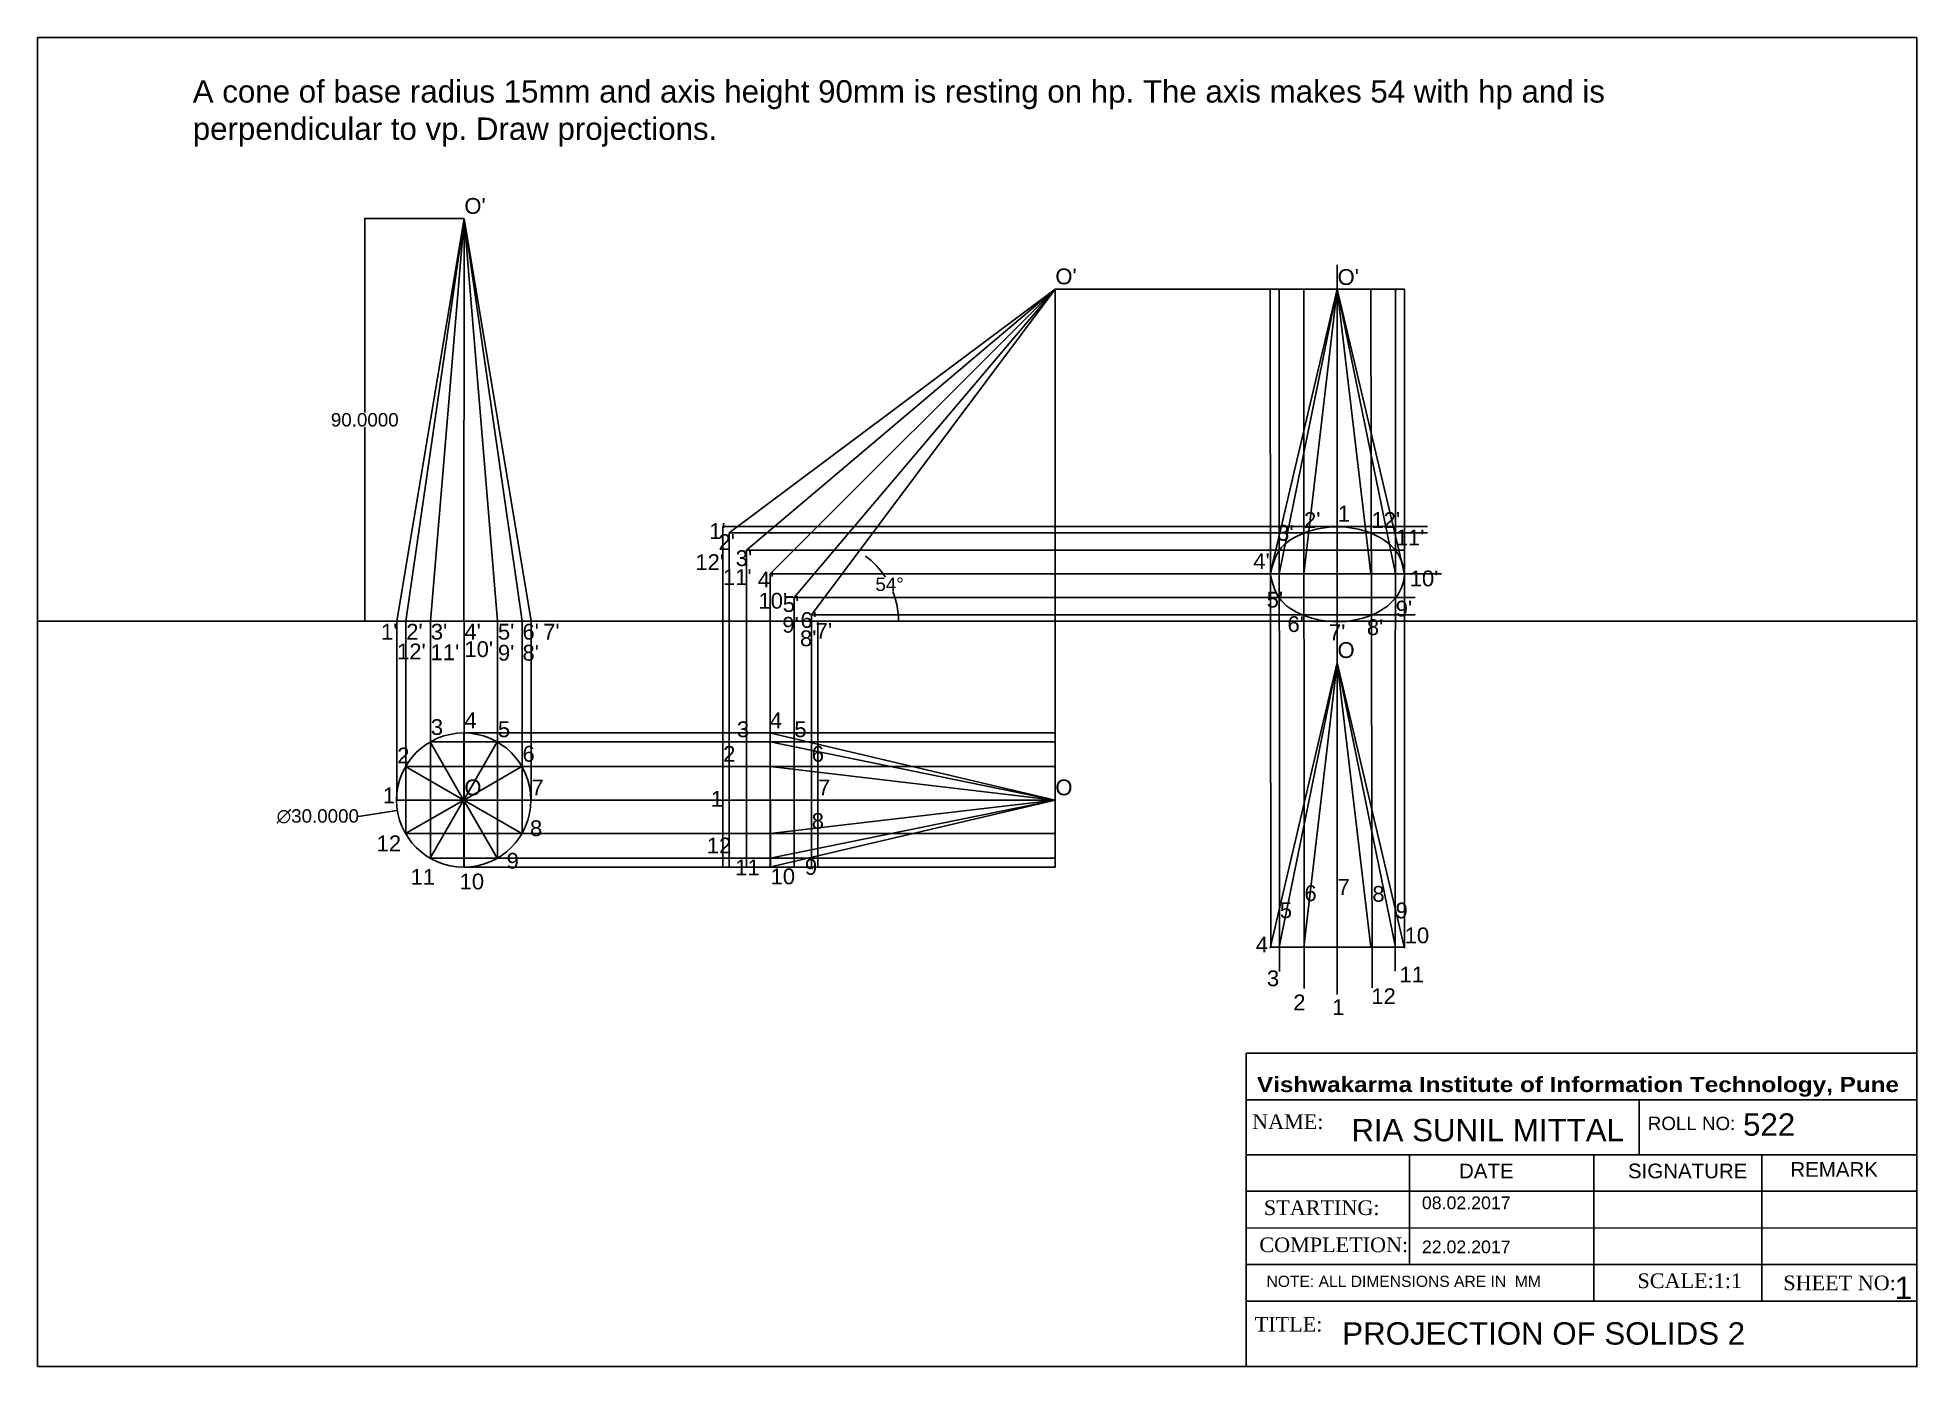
# Model space of a CAD drawing. Header units: inches. Extents: x 0 to 420, y 0 to 297.
import ezdxf

# ---------------------------------------------------------------- set-up
doc = ezdxf.new("R2010")
doc.units = ezdxf.units.IN
doc.header["$MEASUREMENT"] = 0
doc.styles.get("Standard").update_dxf_attribs({"font": 'arial.ttf'})
doc.dimstyles.get("Standard").update_dxf_attribs({"dimtxt": 3, "dimasz": 0.18, "dimexe": 0.18, "dimexo": 0.0625, "dimgap": 0.09, "dimtad": 0, "dimtih": 1, "dimtoh": 1, "dimdec": 4, "dimzin": 0, "dimdsep": 46, "dimtxsty": 'Standard', "dimcen": 0.09, "dimclrt": 256, "dimadec": 0, "dimazin": 0, "dimtfac": 1, "dimtdec": 4, "dimtofl": 0, "dimtmove": 0, "dimatfit": 3, "dimfxl": 1, "dimtfillclr": 5, "dimtolj": 1, "dimtzin": 0, "dimarcsym": 0})

# ---------------------------------------------------------------- blocks, each defined once
blk = doc.blocks.new('*D3')
at = {"color": 0, "lineweight": -2, "transparency": 16777216}
for start, end in [(33.1715, 53.8906), (0.5718, 21.5933)]:
    blk.add_arc((174.38, 166.63), 18.04, start, end, dxfattribs=at)
at = {"color": 0, "transparency": 16777216}
for points in [[(184.99, 181.18), (185.03, 181.23), (184.86, 181.31)], [(192.45, 166.81), (192.39, 166.81), (192.42, 166.63)]]:
    blk.add_solid(points, dxfattribs=at)
at = {"layer": 'Defpoints', "color": 0, "transparency": 16777216}
for p in [(227.41, 240.88), (191.52, 172.25), (174.38, 166.63), (174.38, 166.63), (305.51, 166.63)]:
    blk.add_point(p, dxfattribs=at)
at = {"transparency": 16777216, "insert": (190.42, 174.88), "char_height": 3, "attachment_point": 5}
blk.add_mtext('\\A1;54°', dxfattribs=at)
blk = doc.blocks.new('*D4')
at = {"color": 0, "lineweight": -2, "transparency": 16777216}
for p, q in [((95.23, 126.66), (95.41, 126.66)), ((95.32, 126.57), (95.32, 126.75)), ((71.73, 123.02), (80.32, 124.34))]:
    blk.add_line(p, q, dxfattribs=at)
at = {"color": 0, "transparency": 16777216}
blk.add_solid([(80.32, 124.37), (80.33, 124.31), (80.5, 124.37)], dxfattribs=at)
at = {"layer": 'Defpoints', "color": 0, "transparency": 16777216}
for p in [(110.15, 128.95), (80.5, 124.37)]:
    blk.add_point(p, dxfattribs=at)
at = {"transparency": 16777216, "insert": (62.62, 123.02), "char_height": 3, "attachment_point": 5}
blk.add_mtext('\\A1;∅30.0000', dxfattribs=at)
blk = doc.blocks.new('*D5')
at = {"color": 0, "lineweight": -2, "transparency": 16777216}
for p, q in [((95.26, 256.63), (72.96, 256.64)), ((73.14, 256.46), (73.12, 213.26)), ((73.11, 166.82), (73.12, 210.01)), ((95.23, 166.63), (72.93, 166.64))]:
    blk.add_line(p, q, dxfattribs=at)
at = {"color": 0, "transparency": 16777216}
for points in [[(73.11, 256.46), (73.17, 256.46), (73.14, 256.64)], [(73.08, 166.82), (73.14, 166.82), (73.11, 166.64)]]:
    blk.add_solid(points, dxfattribs=at)
at = {"layer": 'Defpoints', "color": 0, "transparency": 16777216}
for p in [(95.32, 256.63), (73.11, 166.64), (95.29, 166.63)]:
    blk.add_point(p, dxfattribs=at)
at = {"transparency": 16777216, "insert": (73.12, 211.64), "char_height": 3, "attachment_point": 5}
blk.add_mtext('\\A1;90.0000', dxfattribs=at)

msp = doc.modelspace()

# ---------------------------------------------------------------- linework, layer by layer
for p, q in [((-0.00171, 0.08539), (-0.00171, 297.08539)), ((-0.00171, 297.08539), (419.99829, 297.08539)), ((419.99829, 297.08539), (419.99829, 0.08539)), ((82.33248, 166.629), (95.32286, 256.629)), ((87.82286, 166.629), (95.32286, 256.629)), ((95.29458, 166.629), (95.32286, 256.629)), ((102.82286, 166.629), (95.32286, 256.629)), ((108.31324, 166.629), (95.32286, 256.629)), ((154.58631, 186.42119), (227.41151, 240.87522)), ((158.4686, 182.53891), (227.41151, 240.87522)), ((163.7519, 177.2556), (227.41151, 240.87522)), ((169.0752, 171.9323), (227.41151, 240.87522)), ((172.95748, 168.05002), (227.41151, 240.87522)), ((277.49414, 177.23561), (290.462, 240.87522)), ((282.98452, 177.23561), (290.462, 240.87522)), ((297.98452, 177.23561), (290.462, 240.87522)), ((303.4749, 177.23561), (290.462, 240.87522)), ((275.48761, 177.1342), (305.4785, 177.34078)), ((-0.00171, 166.629), (419.99829, 166.629)), ((80.32286, 166.629), (110.32286, 166.629)), ((174.3785, 166.629), (305.50546, 166.629)), ((277.49414, 93.77234), (290.48452, 157.43194)), ((282.98452, 93.77234), (290.48452, 157.43194)), ((297.98452, 93.77234), (290.48452, 157.43194)), ((303.4749, 93.77234), (290.48452, 157.43194)), ((95.14286, 126.81829), (87.73286, 139.65279)), ((95.23286, 126.84241), (95.23286, 141.66241)), ((95.32286, 126.81829), (102.73286, 139.65279)), ((163.57229, 141.65956), (227.41151, 126.66241)), ((163.7519, 141.61737), (163.78369, 111.66241)), ((163.7519, 139.65279), (227.41151, 126.66241)), ((95.07698, 126.75241), (82.24248, 134.16241)), ((95.38875, 126.75241), (108.22324, 134.16241)), ((163.7519, 134.16241), (227.41151, 126.66241)), ((95.05286, 126.66241), (80.23286, 126.66241)), ((95.07698, 126.57241), (82.24248, 119.16241)), ((95.14286, 126.50653), (87.73286, 113.67203)), ((95.23286, 126.48241), (95.23286, 111.66241)), ((95.32286, 126.50653), (102.73286, 113.67203)), ((95.38875, 126.57241), (108.22324, 119.16241)), ((95.41286, 126.66241), (110.23286, 126.66241)), ((163.56422, 111.6655), (227.41151, 126.66241)), ((163.7519, 119.16241), (227.41151, 126.66241)), ((163.7519, 113.67203), (227.41151, 126.66241)), ((163.79407, 126.66241), (227.41151, 126.66241)), ((275.52956, 93.77234), (305.48452, 93.80412)), ((270.13672, 70.08534), (270.13672, 0.08534)), ((270.13672, 70.08534), (419.99829, 70.08534)), ((357.94138, 59.68649), (357.94138, 47.40394)), ((-0.00171, 0.08539), (419.99829, 0.08539)), ((420.13672, 0.08534), (270.13672, 0.08534))]:
    msp.add_line(p, q)
at = {"color": 6}
for p, q in [((95.32286, 256.629), (80.32286, 166.629)), ((95.32286, 256.629), (110.32286, 166.629)), ((275.48761, 177.23561), (290.462, 240.87522)), ((305.4815, 177.18752), (290.462, 240.87522)), ((275.48737, 93.59273), (290.48452, 157.43194)), ((305.48143, 93.58465), (290.48452, 157.43194))]:
    msp.add_line(p, q, dxfattribs=at)
at = {"color": 18, "true_color": 0x000000}
for p, q in [((290.48452, 83.18573), (290.46338, 246.30615)), ((227.41151, 240.87522), (227.41151, 111.66241)), ((227.41151, 240.87522), (305.48577, 240.87522)), ((275.66027, 93.77247), (275.50417, 240.87522)), ((277.58402, 88.37664), (277.50265, 240.87522)), ((283.10157, 84.56318), (282.9962, 240.87522)), ((298.28756, 84.72481), (298.01281, 240.87522)), ((303.4279, 88.42986), (303.47058, 240.87522)), ((305.52478, 93.80416), (305.48577, 240.87522)), ((153.1653, 187.84221), (153.1653, 111.66241)), ((153.1653, 187.84221), (310.61113, 187.84221)), ((154.58631, 186.42119), (154.58631, 111.66241)), ((154.58631, 186.42119), (310.61113, 186.42119)), ((158.4686, 182.53891), (158.4686, 111.66241)), ((158.4686, 182.53891), (305.50124, 182.53891)), ((163.7519, 177.2556), (163.7519, 111.66241)), ((163.7719, 177.23561), (313.75925, 177.23561)), ((169.0752, 171.9323), (169.0752, 111.66241)), ((169.0752, 171.9323), (307.88363, 171.9323)), ((80.32286, 126.66241), (80.32286, 166.629)), ((82.33248, 119.16241), (82.33248, 166.629)), ((87.82286, 113.67203), (87.82286, 166.629)), ((95.32286, 111.66241), (95.32286, 166.629)), ((102.82286, 113.67203), (102.82286, 166.629)), ((108.31324, 119.16241), (108.31324, 166.629)), ((110.32286, 126.66241), (110.32286, 166.629)), ((172.95748, 168.05002), (172.95748, 111.66241)), ((172.95748, 168.05002), (307.88363, 168.05002)), ((174.3785, 166.629), (174.3785, 111.66241)), ((174.3785, 166.629), (305.50546, 166.629)), ((87.82286, 139.65279), (227.41151, 139.65279)), ((95.32286, 141.66241), (227.41151, 141.66241)), ((82.33248, 134.16241), (227.41151, 134.16241)), ((80.32286, 126.66241), (227.41151, 126.66241)), ((82.33248, 119.16241), (227.41151, 119.16241)), ((87.82286, 113.67203), (227.41151, 113.67203)), ((95.32286, 111.66241), (227.41151, 111.66241))]:
    msp.add_line(p, q, dxfattribs=at)
at = {"color": 32, "true_color": 0xcd6928}
msp.add_line((290.48452, 93.8145), (290.48452, 157.43194), dxfattribs=at)
at = {"color": 7}
for p, q in [((420.13672, 59.68649), (270.13672, 59.68649)), ((420.13672, 47.40394), (270.13672, 47.40394)), ((306.61304, 47.40394), (306.61304, 22.83882)), ((347.82348, 47.40394), (347.82348, 14.65045)), ((420.13672, 39.21556), (270.13672, 39.21556)), ((420.13672, 30.97713), (270.13672, 31.02683)), ((420.13672, 22.83882), (270.13672, 22.83882)), ((420.13672, 14.65045), (270.13672, 14.65045))]:
    msp.add_line(p, q, dxfattribs=at)
at = {"color": 7, "true_color": 0xffffff}
msp.add_line((385.34107, 47.40394), (385.34107, 14.65045), dxfattribs=at)
at = {"color": 6}
msp.add_circle((95.23286, 126.66241), 15, dxfattribs=at)
msp.add_spline([(275.48761, 177.1342), (277.49414, 182.4375), (282.98452, 186.31978), (290.462, 187.7408), (297.98452, 186.31978), (303.4749, 182.4375), (305.48168, 177.1342), (303.4749, 171.8309), (297.98452, 167.94861), (290.462, 166.5276), (282.98452, 167.94861), (277.49414, 171.8309), (275.48761, 177.1342)], degree=3, dxfattribs=at)

# ---------------------------------------------------------------- texts
at = {"color": 32, "true_color": 0xcd6928}
for s, height, p in [("O'", 3.529911, (95.37771, 257.69999)), ("O'", 3.529911, (227.46636, 241.94621)), ("O'", 3.529911, (290.53407, 241.80058)), ("2'", 3.529911, (283.04031, 187.49218)), ('1', 3.52991, (290.59019, 188.9132)), ("12'", 3.529911, (298.11422, 187.49218)), ("1'", 3.529911, (150.09718, 185.03892)), ("2'", 3.529911, (152.17066, 182.57257)), ("3'", 3.529911, (277.03, 184.62849)), ("11'", 3.529911, (303.52975, 183.6099)), ("12'", 3.529911, (146.99901, 178.08381)), ("3'", 3.529911, (156.02142, 178.9717)), ("4'", 3.529911, (271.70547, 178.3066)), ("11'", 3.529911, (153.1653, 174.73755)), ("4'", 3.529911, (160.95828, 174.18698)), ("10'", 3.529911, (306.66282, 174.44103)), ("10'", 3.529911, (161.10639, 169.45158)), ("5'", 3.529911, (274.68057, 169.68489)), ("5'", 3.529911, (166.53694, 168.71167)), ("6'", 3.529911, (170.4909, 165.14593)), ("9'", 3.529911, (303.52975, 167.69999)), ("1'", 3.529911, (76.7439, 162.53004)), ("2'", 3.529911, (82.38733, 162.53004)), ("3'", 3.529911, (87.87771, 162.53004)), ("4'", 3.529911, (95.37771, 162.53004)), ("5'", 3.529911, (102.87771, 162.53004)), ("6'", 3.529911, (108.36809, 162.53004)), ("7'", 3.529911, (112.98791, 162.53004)), ("9'", 3.529911, (166.43821, 164.07494)), ("8'", 3.529911, (170.39216, 161.05745)), ("7'", 3.529911, (173.89734, 162.73457)), ("6'", 3.529911, (279.34155, 164.23516)), ("7'", 3.529911, (288.61392, 162.40206)), ("8'", 3.529911, (297.09294, 163.54155)), ("12'", 3.529911, (80.32286, 158.12138)), ("11'", 3.529911, (87.82286, 157.93212)), ("10'", 3.529911, (95.37771, 158.63572)), ("9'", 3.529911, (102.87771, 157.82746)), ("8'", 3.529911, (108.36809, 157.82746)), ('O', 3.52991, (290.52976, 158.42135)), ('3', 3.52991, (87.87771, 141.22151)), ('4', 3.52991, (95.37771, 142.7334)), ('5', 3.52991, (102.87771, 140.72378)), ('3', 3.52991, (156.29345, 140.72378)), ('4', 3.52991, (163.62714, 142.73055)), ('5', 3.52991, (169.13005, 140.72378)), ('6', 3.52991, (108.36809, 135.2334)), ('2', 3.52991, (153.22015, 135.2334)), ('6', 3.52991, (173.01234, 135.2334)), ('2', 3.52991, (80.37771, 134.85208)), ('O', 3.52991, (95.37771, 127.7334)), ('7', 3.52991, (110.37771, 127.7334)), ('7', 3.52991, (174.43335, 127.7334)), ('O', 3.52991, (227.46636, 127.7334)), ('1', 3.52991, (77.17128, 125.96126)), ('1', 3.52991, (150.44019, 125.15484)), ('8', 3.52991, (110.04359, 118.61348)), ('8', 3.52991, (173.01234, 120.2334)), ('12', 3.529911, (75.76716, 115.22946)), ('12', 3.529911, (149.56354, 114.74302)), ('9', 3.52991, (104.82226, 111.33918)), ('9', 3.52991, (171.4879, 109.9667)), ('11', 3.529911, (83.34748, 107.73327)), ('10', 3.529911, (94.30606, 106.71007)), ('11', 3.529911, (155.89796, 109.82276)), ('10', 3.529911, (163.80675, 107.84697)), ('6', 3.52991, (283.14398, 104.09081)), ('7', 3.52991, (290.53937, 105.46992)), ('8', 3.52991, (298.31049, 103.93683)), ('5', 3.52991, (277.6331, 100.27117)), ('9', 3.52991, (303.48575, 100.22167)), ('10', 3.529911, (305.53629, 94.65564)), ('4', 3.52991, (272.2548, 92.60217)), ('3', 3.52991, (274.74739, 85.06154)), ('11', 3.529911, (304.38144, 85.8917)), ('12', 3.529911, (298.08075, 81.0491)), ('2', 3.52991, (280.63266, 79.6655)), ('1', 3.52991, (289.3567, 78.6278))]:
    msp.add_text(s, height=height, dxfattribs=at).set_placement(p)
at = {"color": 51, "true_color": 0xf8f6b0}
for s, p in [('08.02.2017', (309.38768, 35.22749)), ('22.02.2017', (309.38768, 25.38764))]:
    msp.add_text(s, height=2.837543, dxfattribs=at).set_placement(p)
at = {"color": 3, "insert": (34.67543, 287.56262), "char_height": 5, "attachment_point": 1}
msp.add_mtext_dynamic_manual_height_columns('A cone of base radius 15mm and axis height 90mm is resting on hp. The axis makes 54 with hp and is perpendicular to vp. Draw projections.', width=357.6409752, gutter_width=25, heights=[0], dxfattribs=at)
at = {"color": 7, "attachment_point": 1}
for s, insert, char_height, width in [('{\\fArial Black|b0|i0|c0|p34;Vishwakarma Institute of Information Technology, Pune}', (272.52997, 64.799), 3.3932628, 150.1832961), ('{\\fTimes New Roman|b0|i0|c0|p18;NAME:}', (271.45139, 56.42816), 3.2753486, 146.4562519), ('DATE', (317.69255, 45.41013), 3.275349, 10.791), ('SIGNATURE', (355.44429, 45.41013), 3.275349, 10.791), ('REMARK', (391.74385, 45.7391), 3.275349, 10.791), ('{\\fTimes New Roman|b0|i0|c0|p18;STARTING:}', (274.08049, 37.19333), 3.2753486, 10.791), ('{\\fTimes New Roman|b0|i0|c0|p18;COMPLETION:}', (273.06644, 28.90197), 3.2753486, 10.791), ('{\\fTimes New Roman|b0|i0|c0|p18;SCALE:1:1}', (357.57502, 20.86685), 3.2753486, 10.791), ('{\\fTimes New Roman|b0|i0|c0|p18;SHEET NO:}', (390.1684, 20.39094), 3.2753486, 36.0616299), ('{\\fTimes New Roman|b0|i0|c0|p18;TITLE:}', (272.03556, 11.15339), 3.2753486, 177.6465479)]:
    msp.add_mtext(s, dxfattribs=dict(at, insert=insert, char_height=char_height, width=width))
at = {"color": 51, "true_color": 0xf8f6b0, "char_height": 5, "attachment_point": 1}
for s, width, insert in [('RIA SUNIL MITTAL', 91.7120026, (293.62906, 55.40369)), ('522', 27.2517186, (381.17235, 56.64348)), ('PROJECTION OF SOLIDS 2', 105.2531901, (291.58814, 9.9577))]:
    msp.add_mtext_dynamic_manual_height_columns(s, width=width, gutter_width=25, heights=[0], dxfattribs=dict(at, insert=insert))
at = {"insert": (359.87729, 55.8995), "char_height": 3, "attachment_point": 1}
msp.add_mtext_dynamic_manual_height_columns('ROLL NO:', width=20.2526432, gutter_width=25, heights=[0], dxfattribs=at)
at = {"attachment_point": 1}
for s, insert, char_height, width in [('NOTE: ALL DIMENSIONS ARE IN  MM', (274.66179, 20.35168), 2.5, 65.06872), ('1', (415.07023, 20.16272), 5, 3.6687416)]:
    msp.add_mtext(s, dxfattribs=dict(at, insert=insert, char_height=char_height, width=width))

# ---------------------------------------------------------------- dimensions: what is measured, and where the dimension line sits
at = {"color": 4}
dim = msp.add_aligned_dim(p1=(95.32286, 256.629), p2=(95.29458, 166.629), distance=-22.1869, dimstyle='Standard', dxfattribs=at)
dim.commit()
dim.dimension.update_dxf_attribs({"geometry": '*D5', "text_midpoint": (73.12182, 211.63597)})
dim = msp.add_angular_dim_2l(base=(191.51848, 172.24913), line1=((174.3785, 166.629), (305.50546, 166.629)), line2=((227.41151, 240.87522), (174.3785, 166.629)), dimstyle='Standard', dxfattribs=at)
dim.commit()
dim.dimension.update_dxf_attribs({"geometry": '*D3', "text_midpoint": (190.41719, 174.8828)})
dim = msp.add_diameter_dim_2p(p1=(110.14698, 128.95273), p2=(80.49874, 124.37209), dimstyle='Standard', dxfattribs=at)
dim.commit()
dim.dimension.update_dxf_attribs({"geometry": '*D4', "text_midpoint": (71.73053, 123.0174), "dimtype": 163})

doc.saveas('drawing.dxf')
